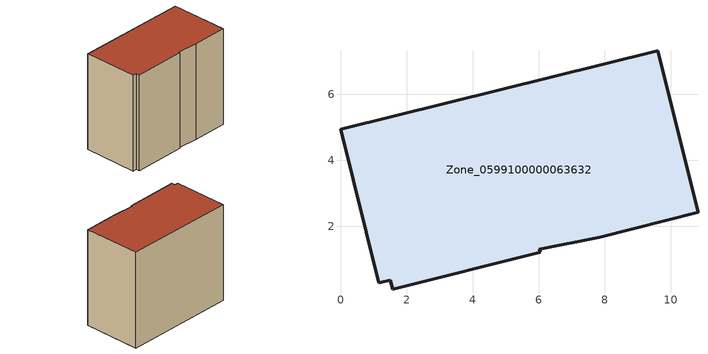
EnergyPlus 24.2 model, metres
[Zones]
Zone_0599100000063632
 floor ground (C_G): 7.86,1.68 6.03,1.3 6.05,1.22 1.58,0.09 1.51,0.37 1.16,0.3 0,4.94 9.61,7.33 10.83,2.43 z0
 wall outside (C_F): 10.83,2.43 9.61,7.33 0,4.94 1.16,0.3 1.51,0.37 1.58,0.09 6.05,1.22 6.03,1.3 7.86,1.68 10.83,2.43 z0:8.61
 roof outside (C_R): 6.03,1.3 7.86,1.68 10.83,2.43 9.61,7.33 0,4.94 1.16,0.3 1.51,0.37 1.58,0.09 6.05,1.22 z8.61
[BUILDING]
Pand.0599100000063632: North Axis=0; Terrain=City; Loads Convergence Tolerance Value=0.04; Temperature Convergence Tolerance Value=0.4; Solar Distribution=FullExterior; Maximum Number of Warmup Days=25; Minimum Number of Warmup Days=1
[Site:Location]
Rotterdam.The.Hague.AP_ZH_NLD Design_Conditions: Latitude=51.96; Longitude=4.45; Time Zone=1; Elevation=-4.5
[SITE:GROUNDTEMPERATURE:BUILDINGSURFACE]
18, 18, 18, 18, 18, 18, 18, 18, 18, 18, 18, 18
[MATERIAL] Thermal Absorptance=0.9; Solar Absorptance=0.7; Visible Absorptance=0.7
Name | Roughness | Thickness | Conductivity | Density | Specific Heat
G.TC.1975-1991 | MediumSmooth | 0.15 | 0.288461 | 540 | 1210
F.TC.1975-1991 | Rough | 0.3 | 0.230769 | 1920 | 840
R.TC.1975-1991 | MediumRough | 0.2 | 0.153846 | 1500 | 1000
[CONSTRUCTION]
C_G: G.TC.1975-1991
C_F: F.TC.1975-1991
C_R: R.TC.1975-1991
[ZONE]
Zone_0599100000063632: Type=1; Multiplier=1; Ceiling Height=Autocalculate; Volume=Autocalculate; Floor Area=autocalculate; Part of Total Floor Area=Yes
[ZONEINFILTRATION:DESIGNFLOWRATE]
Infil_Zone_0599100000063632: Zone or ZoneList or Space or SpaceList=Zone_0599100000063632; Schedule=AlwaysOn; Design Flow Rate Calculation Method=Flow/Area; Flow Rate per Floor Area=0.003; Constant Term Coefficient=1; Temperature Term Coefficient=0; Velocity Term Coefficient=0; Velocity Squared Term Coefficient=0
[HVACTEMPLATE:ZONE:IDEALLOADSAIRSYSTEM]
Zone_0599100000063632: Maximum Heating Supply Air Temperature=50; Minimum Cooling Supply Air Temperature=13; Maximum Heating Supply Air Humidity Ratio=0.0156; Minimum Cooling Supply Air Humidity Ratio=0.0077; Heating Limit=NoLimit; Cooling Limit=NoLimit; Dehumidification Control Type=ConstantSensibleHeatRatio; Cooling Sensible Heat Ratio=0.7; Dehumidification Setpoint=60; Humidification Control Type=None; Humidification Setpoint=30; Outdoor Air Method=None; Outdoor Air Flow Rate per Person=0.00944; Outdoor Air Flow Rate per Zone Floor Area=0; Outdoor Air Flow Rate per Zone=0; Demand Controlled Ventilation Type=None; Outdoor Air Economizer Type=NoEconomizer; Heat Recovery Type=None; Sensible Heat Recovery Effectiveness=0.7; Latent Heat Recovery Effectiveness=0.65
[ZONECONTROL:THERMOSTAT]
ThermostatControl_Zone_0599100000063632: Zone or ZoneList=Zone_0599100000063632; Control Type Schedule=DualSetpointControlType; Control 1=Thermostat_Zone_0599100000063632; Temperature Difference Between Cutout And Setpoint=0
[THERMOSTATSETPOINT:DUALSETPOINT]
Thermostat_Zone_0599100000063632: Heating Setpoint Temperature Schedule=HeatingSetpoint_Zone_0599100000063632; Cooling Setpoint Temperature Schedule=CoolingSetpoint_Zone_0599100000063632
[SCHEDULE:COMPACT]
HeatingSetpoint_Zone_0599100000063632: Through: 12/31, For: AllDays, Until: 24:00, 21
CoolingSetpoint_Zone_0599100000063632: Through: 12/31, For: AllDays, Until: 24:00, 24
DualSetpointControlType: Through: 12/31, For: AllDays, Until: 24:00, 4
AlwaysOn: Through: 12/31, For: AllDays, Until: 24:00, 1
